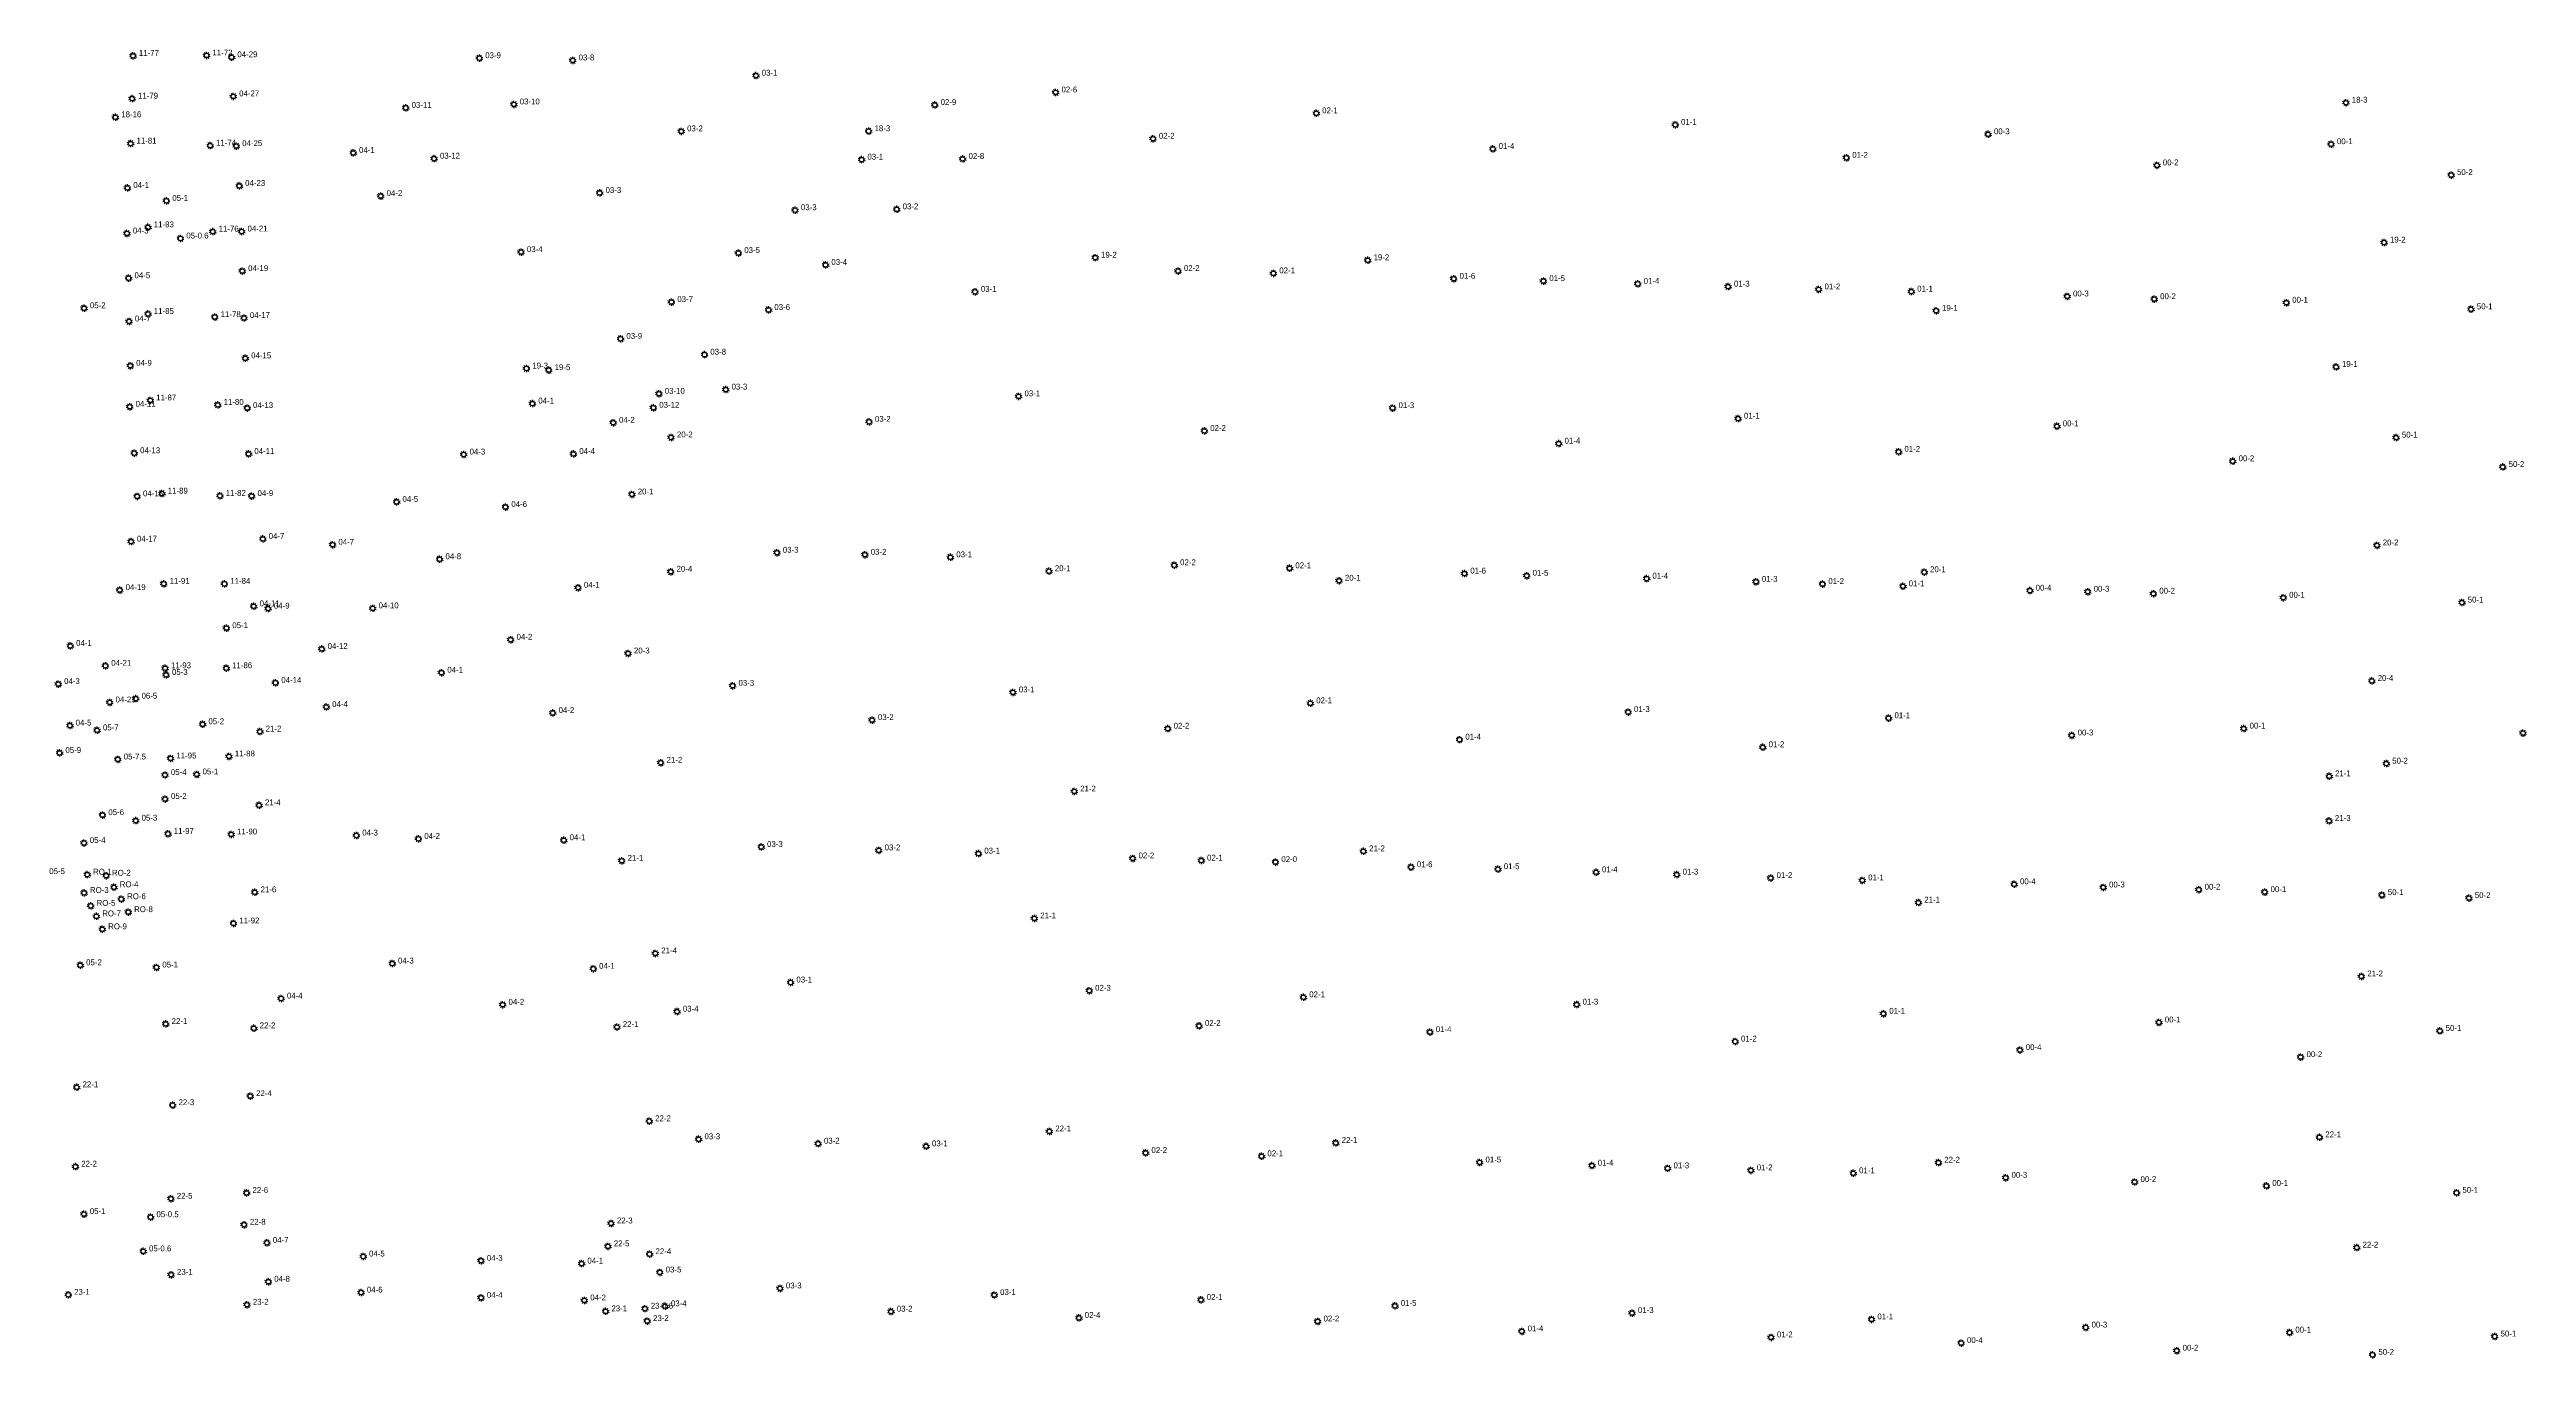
# Model space of a CAD drawing. Header units: inches. Extents: x 486468 to 494393, y 5455952 to 5461583.
# Drawn here: x 491594 to 492440, y 5456876 to 5457323 of the extents above; entities that cross this region are included whole.
import ezdxf

# ---------------------------------------------------------------- set-up
doc = ezdxf.new("R2010")
doc.units = ezdxf.units.IN
doc.header["$MEASUREMENT"] = 0
doc.layers.add('StreetLightingPoles', color=10, linetype='Continuous')

# ---------------------------------------------------------------- blocks, each defined once
blk = doc.blocks.new('Light')
at = {"color": 255}
for p, q in [((-0.71, 0.23), (-1.19, 0.39)), ((-0.44, 0.61), (-0.73, 1.01)), ((0, 0.75), (0, 1.25)), ((0.44, 0.61), (0.73, 1.01)), ((0.71, 0.23), (1.19, 0.39)), ((-0.71, -0.23), (-1.19, -0.39)), ((-0.44, -0.61), (-0.73, -1.01)), ((0, -0.75), (0, -1.25)), ((0.44, -0.61), (0.73, -1.01)), ((0.71, -0.23), (1.19, -0.39))]:
    blk.add_line(p, q, dxfattribs=at)
blk.add_circle((0, 0), 0.75, dxfattribs=at)

msp = doc.modelspace()

# ---------------------------------------------------------------- block references
at = {"layer": 'StreetLightingPoles'}
for p in [(491622.941, 5457321.249), (491648.066, 5457321.386), (491656.569, 5457320.786), (491741.161, 5457320.46), (491773.044, 5457319.706), (491835.548, 5457314.499), (491622.64, 5457306.646), (491657.172, 5457307.42), (491716.032, 5457303.497), (491752.948, 5457304.678), (491896.583, 5457304.476), (491937.853, 5457308.767), (492378.261, 5457305.259), (491616.938, 5457300.296), (491810.073, 5457295.47), (491874.039, 5457295.545), (492026.824, 5457301.637), (492149.328, 5457297.7), (492256.109, 5457294.487), (491622.138, 5457291.291), (491649.275, 5457290.615), (491658.201, 5457290.442), (491698.107, 5457288.118), (491725.7, 5457286.155), (491871.616, 5457285.816), (491906.12, 5457286.045), (491971.079, 5457292.959), (492087.071, 5457289.471), (492207.741, 5457286.443), (492373.196, 5457291.103), (491659.217, 5457276.858), (492313.754, 5457283.866), (492414.171, 5457280.557), (491621.029, 5457276.162), (491634.349, 5457271.751), (491707.501, 5457273.381), (491782.225, 5457274.442), (491848.908, 5457268.566), (491883.636, 5457268.854), (491620.887, 5457260.611), (491628.05, 5457262.709), (491650.175, 5457261.234), (491660.025, 5457261.288), (491639.151, 5457258.9), (491755.388, 5457254.248), (491829.568, 5457253.935), (491951.356, 5457252.346), (492044.368, 5457251.472), (492391.269, 5457257.516), (491621.453, 5457245.343), (491660.243, 5457247.759), (491859.318, 5457249.871), (491979.639, 5457247.789), (492012.193, 5457246.994), (492073.712, 5457245.131), (492104.347, 5457244.36), (492136.545, 5457243.419), (491606.234, 5457235.09), (491806.729, 5457237.184), (491839.853, 5457234.498), (491910.336, 5457240.681), (492167.37, 5457242.467), (492198.283, 5457241.516), (492229.909, 5457240.77), (492283.108, 5457239.112), (492312.838, 5457238.189), (492357.908, 5457236.967), (492420.934, 5457234.726), (491621.595, 5457230.571), (491628.051, 5457233.118), (491650.876, 5457232.048), (491660.831, 5457231.746), (492238.388, 5457234.205), (491661.27, 5457217.996), (491789.356, 5457224.64), (491818.006, 5457219.231), (491622.019, 5457215.444), (491757.238, 5457214.498), (491764.846, 5457213.952), (492374.897, 5457215.039), (491621.815, 5457201.434), (491628.852, 5457203.611), (491651.881, 5457202.079), (491661.916, 5457201.006), (491759.271, 5457202.526), (491800.558, 5457201.086), (491802.445, 5457205.868), (491825.254, 5457207.324), (491925.22, 5457204.996), (492052.883, 5457200.982), (491786.834, 5457195.98), (491874.193, 5457196.297), (491988.609, 5457193.184), (492170.787, 5457197.407), (492279.608, 5457194.774), (491623.367, 5457185.588), (491662.379, 5457185.339), (491735.828, 5457185.138), (491773.25, 5457185.342), (491806.604, 5457190.979), (492109.546, 5457188.853), (492225.564, 5457186.042), (492395.353, 5457190.915), (492339.599, 5457182.842), (492431.783, 5457180.878), (491624.366, 5457170.844), (491632.817, 5457171.792), (491652.608, 5457171.021), (491663.441, 5457170.952), (491712.917, 5457168.946), (491750.077, 5457167.197), (491793.219, 5457171.508), (491622.296, 5457155.425), (491667.253, 5457156.331), (491691.055, 5457154.32), (491842.732, 5457151.606), (491872.742, 5457150.917), (491901.954, 5457150.047), (492388.819, 5457154.099), (491727.592, 5457149.387), (491806.469, 5457145.119), (491935.569, 5457145.305), (491978.337, 5457147.341), (492017.682, 5457146.297), (492034.576, 5457142.05), (492077.375, 5457144.496), (492098.66, 5457143.744), (492139.547, 5457142.75), (492176.889, 5457141.676), (492234.314, 5457144.957), (491618.414, 5457138.838), (491633.438, 5457140.994), (491654.157, 5457140.983), (491664.15, 5457133.314), (491774.851, 5457139.652), (492199.588, 5457140.91), (492227.029, 5457140.139), (492270.365, 5457138.653), (492290.143, 5457138.288), (492312.544, 5457137.614), (492356.866, 5457136.247), (492417.825, 5457134.593), (491654.842, 5457125.858), (491669.03, 5457132.534), (491704.754, 5457132.615), (491601.528, 5457119.793), (491687.382, 5457118.744), (491751.851, 5457121.901), (491791.913, 5457117.209), (491613.509, 5457112.989), (491633.903, 5457112.176), (491634.25, 5457109.871), (491654.777, 5457112.176), (491728.23, 5457110.632), (492387.084, 5457107.84), (491597.444, 5457106.765), (491614.992, 5457100.485), (491623.857, 5457101.776), (491671.568, 5457107.181), (491827.606, 5457106.175), (491923.282, 5457103.911), (492024.792, 5457100.194), (491601.396, 5457092.601), (491610.682, 5457090.982), (491646.693, 5457093.05), (491688.918, 5457098.932), (491766.19, 5457096.884), (491875.209, 5457094.466), (491976.116, 5457091.534), (492133.259, 5457097.205), (492222.164, 5457095.109), (492343.364, 5457091.564), (491597.886, 5457083.246), (491666.245, 5457090.544), (492075.697, 5457087.774), (492179.219, 5457085.189), (492284.681, 5457089.219), (492438.675, 5457090.034), (491617.768, 5457081.02), (491633.87, 5457075.712), (491635.757, 5457081.365), (491644.686, 5457075.921), (491655.704, 5457082.051), (491803.052, 5457079.89), (492372.534, 5457075.293), (492392.042, 5457079.609), (491633.898, 5457067.504), (491944.218, 5457070.098), (491612.527, 5457062.022), (491623.867, 5457060.122), (491665.989, 5457065.373), (492372.485, 5457060.032), (491606.21, 5457052.487), (491634.877, 5457055.614), (491656.476, 5457055.412), (491699.176, 5457055.049), (491720.366, 5457053.914), (491769.981, 5457053.448), (491837.367, 5457051.132), (491877.489, 5457049.983), (491911.508, 5457048.881), (492042.874, 5457049.652), (491607.325, 5457041.684), (491613.787, 5457041.326), (491789.769, 5457046.416), (491964.154, 5457047.239), (491987.534, 5457046.505), (492012.896, 5457045.98), (492059.14, 5457044.233), (492088.82, 5457043.559), (492122.3, 5457042.486), (492149.842, 5457041.717), (492181.909, 5457040.532), (491606.248, 5457035.467), (491616.42, 5457037.38), (491618.933, 5457033.315), (491664.504, 5457035.667), (492213.181, 5457039.724), (492232.31, 5457032.151), (492265.01, 5457038.421), (492295.408, 5457037.317), (492328.025, 5457036.555), (492350.525, 5457035.725), (492390.547, 5457034.695), (492420.229, 5457033.676), (491608.522, 5457031.043), (491610.437, 5457027.457), (491621.326, 5457028.891), (491657.246, 5457025.032), (491930.589, 5457026.734), (491612.471, 5457023.033), (491801.22, 5457014.805), (491604.948, 5457010.766), (491630.949, 5457009.996), (491711.415, 5457011.339), (491780.04, 5457009.532), (492383.523, 5457006.935), (491673.497, 5456999.393), (491847.381, 5457004.861), (491949.334, 5457002.046), (492022.414, 5456999.816), (491634.129, 5456990.721), (491749.111, 5456997.282), (491788.129, 5456989.656), (491808.619, 5456994.921), (491986.792, 5456990.043), (492115.691, 5456997.324), (492220.386, 5456994.187), (492314.429, 5456991.222), (491664.188, 5456989.222), (492065.605, 5456987.919), (492169.788, 5456984.709), (492266.982, 5456981.801), (492410.29, 5456988.332), (492362.794, 5456979.39), (491603.723, 5456969.084), (491662.951, 5456966.068), (491636.487, 5456962.985), (491799.162, 5456957.514), (491815.999, 5456951.339), (491856.765, 5456949.841), (491893.649, 5456948.937), (491935.726, 5456954.013), (492033.473, 5456950.099), (492369.215, 5456952.01), (491603.278, 5456941.989), (491968.551, 5456946.668), (492008.139, 5456945.537), (492082.565, 5456943.422), (492120.886, 5456942.331), (492146.739, 5456941.411), (492175.169, 5456940.718), (492210.089, 5456939.737), (492239.171, 5456943.366), (491635.875, 5456931.033), (491661.712, 5456933.018), (492262.105, 5456938.194), (492306.135, 5456936.745), (492351.122, 5456935.412), (492416.003, 5456933.049), (491606.207, 5456925.798), (491628.953, 5456924.736), (491660.847, 5456922.152), (491786.118, 5456922.598), (491668.666, 5456915.976), (491785.04, 5456914.776), (492381.933, 5456914.361), (491626.44, 5456913.075), (491635.952, 5456905.079), (491701.515, 5456911.314), (491741.736, 5456909.844), (491776.045, 5456908.891), (491799.269, 5456912.107), (491802.757, 5456905.864), (491600.848, 5456898.227), (491669.139, 5456902.701), (491700.781, 5456899.007), (491741.736, 5456897.211), (491776.994, 5456896.315), (491843.784, 5456900.419), (491916.911, 5456898.162), (491987.434, 5456896.486), (491661.838, 5456894.834), (491784.231, 5456892.589), (491797.675, 5456893.497), (491798.44, 5456889.262), (491804.561, 5456894.314), (491881.635, 5456892.503), (491945.79, 5456890.343), (492027.291, 5456889.13), (492053.658, 5456894.453), (492134.599, 5456891.999), (492216.344, 5456889.845), (492096.973, 5456885.74), (492182.052, 5456883.697), (492246.924, 5456881.754), (492289.424, 5456887.072), (492358.998, 5456885.335), (492429.024, 5456884.003), (492320.51, 5456879.137), (492387.313, 5456877.739)]:
    msp.add_blockref('Light', p, dxfattribs=at)

# ---------------------------------------------------------------- texts
for s, p in [('11-77', (491624.941, 5457321.249)), ('11-72', (491650.066, 5457321.386)), ('04-29', (491658.569, 5457320.786)), ('03-9', (491743.161, 5457320.46)), ('03-8', (491775.044, 5457319.706)), ('03-1', (491837.548, 5457314.499)), ('11-79', (491624.64, 5457306.646)), ('04-27', (491659.172, 5457307.42)), ('03-11', (491718.032, 5457303.497)), ('03-10', (491754.948, 5457304.678)), ('02-9', (491898.583, 5457304.476)), ('02-6', (491939.853, 5457308.767)), ('02-1', (492028.824, 5457301.637)), ('18-3', (492380.261, 5457305.259)), ('18-16', (491618.938, 5457300.296)), ('03-2', (491812.073, 5457295.47)), ('18-3', (491876.039, 5457295.545)), ('02-2', (491973.079, 5457292.959)), ('01-1', (492151.328, 5457297.7)), ('00-3', (492258.109, 5457294.487)), ('11-81', (491624.138, 5457291.291)), ('11-74', (491651.275, 5457290.615)), ('04-25', (491660.201, 5457290.442)), ('04-1', (491700.107, 5457288.118)), ('03-12', (491727.7, 5457286.155)), ('03-1', (491873.616, 5457285.816)), ('02-8', (491908.12, 5457286.045)), ('01-4', (492089.071, 5457289.471)), ('01-2', (492209.741, 5457286.443)), ('00-1', (492375.196, 5457291.103)), ('04-1', (491623.029, 5457276.162)), ('04-23', (491661.217, 5457276.858)), ('00-2', (492315.754, 5457283.866)), ('50-2', (492416.171, 5457280.557)), ('05-1', (491636.349, 5457271.751)), ('04-2', (491709.501, 5457273.381)), ('03-3', (491784.225, 5457274.442)), ('03-3', (491850.908, 5457268.566)), ('03-2', (491885.636, 5457268.854)), ('04-3', (491622.887, 5457260.611)), ('11-83', (491630.05, 5457262.709)), ('11-76', (491652.175, 5457261.234)), ('04-21', (491662.025, 5457261.288)), ('05-0.6', (491641.151, 5457258.9)), ('03-4', (491757.388, 5457254.248)), ('03-5', (491831.568, 5457253.935)), ('19-2', (491953.356, 5457252.346)), ('19-2', (492046.368, 5457251.472)), ('19-2', (492393.269, 5457257.516)), ('04-5', (491623.453, 5457245.343)), ('04-19', (491662.243, 5457247.759)), ('03-4', (491861.318, 5457249.871)), ('02-2', (491981.639, 5457247.789)), ('02-1', (492014.193, 5457246.994)), ('01-6', (492075.712, 5457245.131)), ('01-5', (492106.347, 5457244.36)), ('01-4', (492138.545, 5457243.419)), ('01-3', (492169.37, 5457242.467)), ('05-2', (491608.234, 5457235.09)), ('03-7', (491808.729, 5457237.184)), ('03-6', (491841.853, 5457234.498)), ('03-1', (491912.336, 5457240.681)), ('01-2', (492200.283, 5457241.516)), ('01-1', (492231.909, 5457240.77)), ('19-1', (492240.388, 5457234.205)), ('00-3', (492285.108, 5457239.112)), ('00-2', (492314.838, 5457238.189)), ('00-1', (492359.908, 5457236.967)), ('50-1', (492422.934, 5457234.726)), ('04-7', (491623.595, 5457230.571)), ('11-85', (491630.051, 5457233.118)), ('11-78', (491652.876, 5457232.048)), ('04-17', (491662.831, 5457231.746)), ('04-15', (491663.27, 5457217.996)), ('03-9', (491791.356, 5457224.64)), ('03-8', (491820.006, 5457219.231)), ('04-9', (491624.019, 5457215.444)), ('19-3', (491759.238, 5457214.498)), ('19-5', (491766.846, 5457213.952)), ('19-1', (492376.897, 5457215.039)), ('04-11', (491623.815, 5457201.434)), ('11-87', (491630.852, 5457203.611)), ('11-80', (491653.881, 5457202.079)), ('04-13', (491663.916, 5457201.006)), ('04-1', (491761.271, 5457202.526)), ('03-12', (491802.558, 5457201.086)), ('03-10', (491804.445, 5457205.868)), ('03-3', (491827.254, 5457207.324)), ('03-1', (491927.22, 5457204.996)), ('01-3', (492054.883, 5457200.982)), ('04-2', (491788.834, 5457195.98)), ('03-2', (491876.193, 5457196.297)), ('02-2', (491990.609, 5457193.184)), ('01-1', (492172.787, 5457197.407)), ('00-1', (492281.608, 5457194.774)), ('04-13', (491625.367, 5457185.588)), ('04-11', (491664.379, 5457185.339)), ('04-3', (491737.828, 5457185.138)), ('04-4', (491775.25, 5457185.342)), ('20-2', (491808.604, 5457190.979)), ('01-4', (492111.546, 5457188.853)), ('01-2', (492227.564, 5457186.042)), ('50-1', (492397.353, 5457190.915)), ('00-2', (492341.599, 5457182.842)), ('50-2', (492433.783, 5457180.878)), ('04-15', (491626.366, 5457170.844)), ('11-89', (491634.817, 5457171.792)), ('11-82', (491654.608, 5457171.021)), ('04-9', (491665.441, 5457170.952)), ('04-5', (491714.917, 5457168.946)), ('04-6', (491752.077, 5457167.197)), ('20-1', (491795.219, 5457171.508)), ('04-17', (491624.296, 5457155.425)), ('04-7', (491669.253, 5457156.331)), ('04-7', (491693.055, 5457154.32)), ('04-8', (491729.592, 5457149.387)), ('03-3', (491844.732, 5457151.606)), ('03-2', (491874.742, 5457150.917)), ('03-1', (491903.954, 5457150.047)), ('20-2', (492390.819, 5457154.099)), ('11-91', (491635.438, 5457140.994)), ('11-84', (491656.157, 5457140.983)), ('20-4', (491808.469, 5457145.119)), ('20-1', (491937.569, 5457145.305)), ('02-2', (491980.337, 5457147.341)), ('02-1', (492019.682, 5457146.297)), ('20-1', (492036.576, 5457142.05)), ('01-6', (492079.375, 5457144.496)), ('01-5', (492100.66, 5457143.744)), ('01-4', (492141.547, 5457142.75)), ('01-3', (492178.889, 5457141.676)), ('01-2', (492201.588, 5457140.91)), ('20-1', (492236.314, 5457144.957)), ('04-19', (491620.414, 5457138.838)), ('04-11', (491666.15, 5457133.314)), ('04-9', (491671.03, 5457132.534)), ('04-10', (491706.754, 5457132.615)), ('04-1', (491776.851, 5457139.652)), ('01-1', (492229.029, 5457140.139)), ('00-4', (492272.365, 5457138.653)), ('00-3', (492292.143, 5457138.288)), ('00-2', (492314.544, 5457137.614)), ('00-1', (492358.866, 5457136.247)), ('50-1', (492419.825, 5457134.593)), ('05-1', (491656.842, 5457125.858)), ('04-1', (491603.528, 5457119.793)), ('04-12', (491689.382, 5457118.744)), ('04-2', (491753.851, 5457121.901)), ('20-3', (491793.913, 5457117.209)), ('04-21', (491615.509, 5457112.989)), ('11-93', (491635.903, 5457112.176)), ('05-3', (491636.25, 5457109.871)), ('11-86', (491656.777, 5457112.176)), ('04-14', (491673.568, 5457107.181)), ('04-1', (491730.23, 5457110.632)), ('20-4', (492389.084, 5457107.84)), ('04-3', (491599.444, 5457106.765)), ('04-23', (491616.992, 5457100.485)), ('06-5', (491625.857, 5457101.776)), ('04-4', (491690.918, 5457098.932)), ('03-3', (491829.606, 5457106.175)), ('03-1', (491925.282, 5457103.911)), ('02-1', (492026.792, 5457100.194)), ('04-5', (491603.396, 5457092.601)), ('05-7', (491612.682, 5457090.982)), ('05-2', (491648.693, 5457093.05)), ('21-2', (491668.245, 5457090.544)), ('04-2', (491768.19, 5457096.884)), ('03-2', (491877.209, 5457094.466)), ('02-2', (491978.116, 5457091.534)), ('01-3', (492135.259, 5457097.205)), ('01-1', (492224.164, 5457095.109)), ('00-1', (492345.364, 5457091.564)), ('05-9', (491599.886, 5457083.246)), ('11-88', (491657.704, 5457082.051)), ('01-4', (492077.697, 5457087.774)), ('01-2', (492181.219, 5457085.189)), ('00-3', (492286.681, 5457089.219)), ('05-7.5', (491619.768, 5457081.02)), ('05-4', (491635.87, 5457075.712)), ('11-95', (491637.757, 5457081.365)), ('05-1', (491646.686, 5457075.921)), ('21-2', (491805.052, 5457079.89)), ('21-1', (492374.534, 5457075.293)), ('50-2', (492394.042, 5457079.609)), ('05-2', (491635.898, 5457067.504)), ('21-4', (491667.989, 5457065.373)), ('21-2', (491946.218, 5457070.098)), ('05-6', (491614.527, 5457062.022)), ('05-3', (491625.867, 5457060.122)), ('21-3', (492374.485, 5457060.032)), ('05-4', (491608.21, 5457052.487)), ('11-97', (491636.877, 5457055.614)), ('11-90', (491658.476, 5457055.412)), ('04-3', (491701.176, 5457055.049)), ('04-2', (491722.366, 5457053.914)), ('04-1', (491771.981, 5457053.448)), ('03-3', (491839.367, 5457051.132)), ('03-2', (491879.489, 5457049.983)), ('03-1', (491913.508, 5457048.881)), ('21-2', (492044.874, 5457049.652)), ('05-5', (491594.35, 5457041.876)), ('RO-1', (491609.325, 5457041.684)), ('RO-2', (491615.787, 5457041.326)), ('21-1', (491791.769, 5457046.416)), ('02-2', (491966.154, 5457047.239)), ('02-1', (491989.534, 5457046.505)), ('02-0', (492014.896, 5457045.98)), ('01-6', (492061.14, 5457044.233)), ('01-5', (492090.82, 5457043.559)), ('01-4', (492124.3, 5457042.486)), ('01-3', (492151.842, 5457041.717)), ('01-2', (492183.909, 5457040.532)), ('01-1', (492215.181, 5457039.724)), ('RO-3', (491608.248, 5457035.467)), ('RO-5', (491610.522, 5457031.043)), ('RO-4', (491618.42, 5457037.38)), ('RO-6', (491620.933, 5457033.315)), ('21-6', (491666.504, 5457035.667)), ('21-1', (492234.31, 5457032.151)), ('00-4', (492267.01, 5457038.421)), ('00-3', (492297.408, 5457037.317)), ('00-2', (492330.025, 5457036.555)), ('00-1', (492352.525, 5457035.725)), ('50-1', (492392.547, 5457034.695)), ('50-2', (492422.229, 5457033.676)), ('RO-7', (491612.437, 5457027.457)), ('RO-9', (491614.471, 5457023.033)), ('RO-8', (491623.326, 5457028.891)), ('11-92', (491659.246, 5457025.032)), ('21-1', (491932.589, 5457026.734)), ('21-4', (491803.22, 5457014.805)), ('05-2', (491606.948, 5457010.766)), ('05-1', (491632.949, 5457009.996)), ('04-3', (491713.415, 5457011.339)), ('04-1', (491782.04, 5457009.532)), ('21-2', (492385.523, 5457006.935)), ('04-4', (491675.497, 5456999.393)), ('04-2', (491751.111, 5456997.282)), ('03-1', (491849.381, 5457004.861)), ('02-3', (491951.334, 5457002.046)), ('02-1', (492024.414, 5456999.816)), ('01-3', (492117.691, 5456997.324)), ('22-1', (491636.129, 5456990.721)), ('22-2', (491666.188, 5456989.222)), ('22-1', (491790.129, 5456989.656)), ('03-4', (491810.619, 5456994.921)), ('02-2', (491988.792, 5456990.043)), ('01-1', (492222.386, 5456994.187)), ('00-1', (492316.429, 5456991.222)), ('01-4', (492067.605, 5456987.919)), ('01-2', (492171.788, 5456984.709)), ('00-4', (492268.982, 5456981.801)), ('50-1', (492412.29, 5456988.332)), ('00-2', (492364.794, 5456979.39)), ('22-1', (491605.723, 5456969.084)), ('22-4', (491664.951, 5456966.068)), ('22-3', (491638.487, 5456962.985)), ('22-2', (491801.162, 5456957.514)), ('03-3', (491817.999, 5456951.339)), ('03-2', (491858.765, 5456949.841)), ('03-1', (491895.649, 5456948.937)), ('22-1', (491937.726, 5456954.013)), ('02-2', (491970.551, 5456946.668)), ('22-1', (492035.473, 5456950.099)), ('22-1', (492371.215, 5456952.01)), ('22-2', (491605.278, 5456941.989)), ('02-1', (492010.139, 5456945.537)), ('01-5', (492084.565, 5456943.422)), ('01-4', (492122.886, 5456942.331)), ('01-3', (492148.739, 5456941.411)), ('01-2', (492177.169, 5456940.718)), ('01-1', (492212.089, 5456939.737)), ('22-2', (492241.171, 5456943.366)), ('00-3', (492264.105, 5456938.194)), ('22-5', (491637.875, 5456931.033)), ('22-6', (491663.712, 5456933.018)), ('00-2', (492308.135, 5456936.745)), ('00-1', (492353.122, 5456935.412)), ('50-1', (492418.003, 5456933.049)), ('05-1', (491608.207, 5456925.798)), ('05-0.5', (491630.953, 5456924.736)), ('22-8', (491662.847, 5456922.152)), ('22-3', (491788.118, 5456922.598)), ('05-0.6', (491628.44, 5456913.075)), ('04-7', (491670.666, 5456915.976)), ('22-5', (491787.04, 5456914.776)), ('22-2', (492383.933, 5456914.361)), ('23-1', (491637.952, 5456905.079)), ('04-5', (491703.515, 5456911.314)), ('04-3', (491743.736, 5456909.844)), ('04-1', (491778.045, 5456908.891)), ('22-4', (491801.269, 5456912.107)), ('03-5', (491804.757, 5456905.864)), ('23-1', (491602.848, 5456898.227)), ('04-8', (491671.139, 5456902.701)), ('04-6', (491702.781, 5456899.007)), ('04-4', (491743.736, 5456897.211)), ('04-2', (491778.994, 5456896.315)), ('03-3', (491845.784, 5456900.419)), ('03-1', (491918.911, 5456898.162)), ('02-1', (491989.434, 5456896.486)), ('23-2', (491663.838, 5456894.834)), ('23-1', (491786.231, 5456892.589)), ('23-0.6', (491799.675, 5456893.497)), ('23-2', (491800.44, 5456889.262)), ('03-4', (491806.561, 5456894.314)), ('03-2', (491883.635, 5456892.503)), ('02-4', (491947.79, 5456890.343)), ('02-2', (492029.291, 5456889.13)), ('01-5', (492055.658, 5456894.453)), ('01-3', (492136.599, 5456891.999)), ('01-1', (492218.344, 5456889.845)), ('00-3', (492291.424, 5456887.072)), ('01-4', (492098.973, 5456885.74)), ('01-2', (492184.052, 5456883.697)), ('00-4', (492248.924, 5456881.754)), ('00-2', (492322.51, 5456879.137)), ('00-1', (492360.998, 5456885.335)), ('50-1', (492431.024, 5456884.003)), ('50-2', (492389.313, 5456877.739))]:
    msp.add_text(s, height=2, dxfattribs=at).set_placement(p)

doc.saveas('drawing.dxf')
